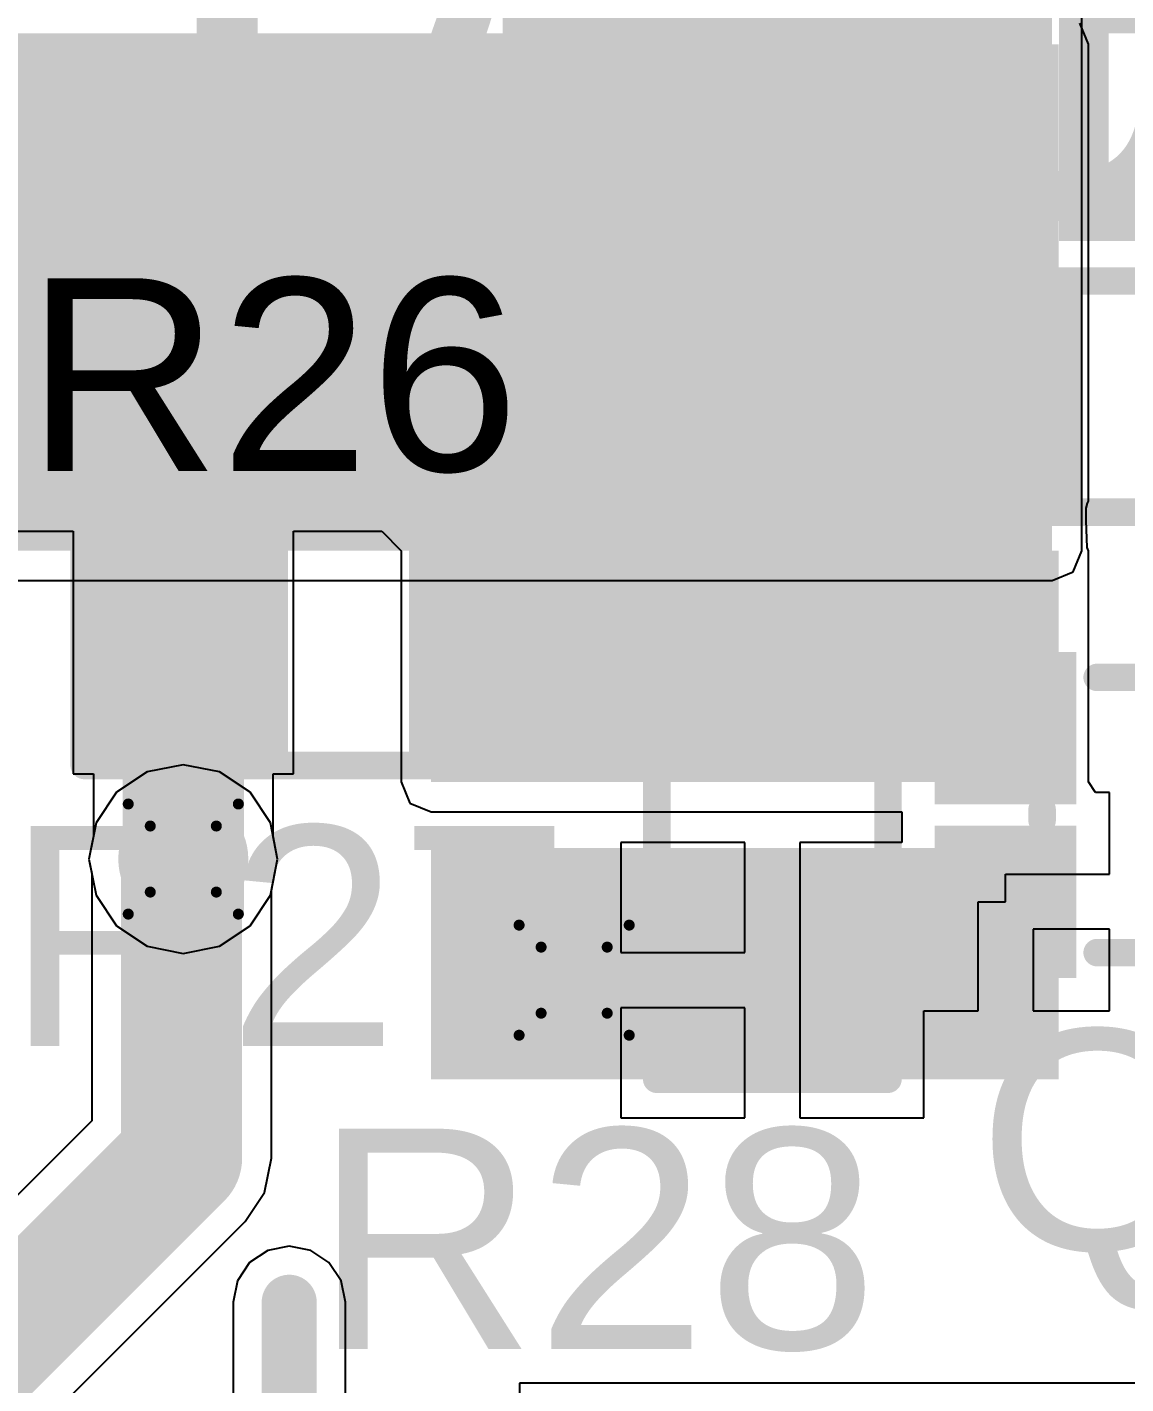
# Model space of a CAD drawing. Header units: inches. Extents: x -0.3 to 9.9, y -0.4 to 5.
# Drawn here: x 0.2836 to 0.4832, y 1.7827 to 2.0291 of the extents above; entities that cross this region are included whole.
import ezdxf

# ---------------------------------------------------------------- set-up
doc = ezdxf.new("R2010")
doc.units = ezdxf.units.IN
doc.header["$MEASUREMENT"] = 0
for name, color, linetype in [('Bottom Layer', 5, 'Continuous'), ('Bottom Solder', 6, 'Continuous'), ('Drill Drawing', 1, 'Continuous'), ('Keep-Out Layer', 6, 'Continuous'), ('Top Layer', 1, 'Continuous'), ('Top Overlay', 2, 'Continuous'), ('Top Paste', 8, 'Continuous'), ('Top Solder', 216, 'Continuous'), ('Via Holes', 16, 'Continuous')]:
    doc.layers.add(name, color=color, linetype=linetype)
doc.styles.add('Arial', font='', dxfattribs={"height": 0.2})
doc.styles.add('Arial_Bold', font='', dxfattribs={"height": 0.2})
doc.styles.get('Arial').set_extended_font_data('Arial')
doc.styles.get('Arial_Bold').set_extended_font_data('Arial', bold=True)

# ---------------------------------------------------------------- blocks, each defined once
blk = doc.blocks.new('SIM7000A_35')
at = {"layer": 'Keep-Out Layer'}
blk.add_lwpolyline([(0.49213, 0.37402, 0.01, 0.01, 0), (0.5315, 0.37402, 0.01, 0.01, 0)], format="xyseb", dxfattribs=at)
blk.add_lwpolyline([(0.529, 0.37402, 0.005, 0.005, 1), (0.534, 0.37402, 0.005, 0.005, 1)], format="xyseb", close=True, dxfattribs=at)
blk = doc.blocks.new('LED_0603_37')
at = {"layer": 'Top Layer'}
for points in [[(-0.03937, 0.01969), (-0.01969, 0.01969), (-0.01969, -0.01969), (-0.03937, -0.01969)], [(0.01969, 0.01969), (0.03937, 0.01969), (0.03937, -0.01969), (0.01969, -0.01969)]]:
    blk.add_hatch(color=1, dxfattribs=at).paths.add_polyline_path(points)
at = {"layer": 'Top Overlay'}
blk.add_hatch(color=2, dxfattribs=at).paths.add_polyline_path([(0.044, -0.026), (0.069, -0.026), (0.069, 0.026), (0.044, 0.026)])
at = {"layer": 'Top Paste'}
for points in [[(-0.03937, 0.01969), (-0.01969, 0.01969), (-0.01969, -0.01969), (-0.03937, -0.01969)], [(0.01969, 0.01969), (0.03937, 0.01969), (0.03937, -0.01969), (0.01969, -0.01969)]]:
    blk.add_hatch(color=8, dxfattribs=at).paths.add_polyline_path(points)
at = {"layer": 'Top Solder'}
for points in [[(-0.04337, 0.02369), (-0.01569, 0.02369), (-0.01569, -0.02369), (-0.04337, -0.02369)], [(0.01569, 0.02369), (0.04337, 0.02369), (0.04337, -0.02369), (0.01569, -0.02369)]]:
    blk.add_hatch(color=216, dxfattribs=at).paths.add_polyline_path(points)
at = {"layer": 'Top Overlay'}
for points in [[(-0.044, 0.024, 0.005, 0.005, 0), (-0.017, 0.024, 0.005, 0.005, 0)], [(-0.044, -0.024, 0.005, 0.005, 0), (-0.044, 0.024, 0.005, 0.005, 0)], [(0.017, 0.024, 0.005, 0.005, 0), (0.044, 0.024, 0.005, 0.005, 0)], [(0.044, -0.024, 0.005, 0.005, 0), (0.044, 0.024, 0.005, 0.005, 0)], [(-0.044, -0.024, 0.005, 0.005, 0), (-0.017, -0.024, 0.005, 0.005, 0)], [(0.017, -0.024, 0.005, 0.005, 0), (0.044, -0.024, 0.005, 0.005, 0)]]:
    blk.add_lwpolyline(points, format="xyseb", dxfattribs=at)
for points in [[(-0.04525, 0.024, 0.0025, 0.0025, 1), (-0.04275, 0.024, 0.0025, 0.0025, 1)], [(-0.04525, 0.024, 0.0025, 0.0025, 1), (-0.04275, 0.024, 0.0025, 0.0025, 1)], [(-0.01825, 0.024, 0.0025, 0.0025, 1), (-0.01575, 0.024, 0.0025, 0.0025, 1)], [(0.01575, 0.024, 0.0025, 0.0025, 1), (0.01825, 0.024, 0.0025, 0.0025, 1)], [(0.04275, 0.024, 0.0025, 0.0025, 1), (0.04525, 0.024, 0.0025, 0.0025, 1)], [(0.04275, 0.024, 0.0025, 0.0025, 1), (0.04525, 0.024, 0.0025, 0.0025, 1)], [(-0.04525, -0.024, 0.0025, 0.0025, 1), (-0.04275, -0.024, 0.0025, 0.0025, 1)], [(-0.04525, -0.024, 0.0025, 0.0025, 1), (-0.04275, -0.024, 0.0025, 0.0025, 1)], [(-0.01825, -0.024, 0.0025, 0.0025, 1), (-0.01575, -0.024, 0.0025, 0.0025, 1)], [(0.01575, -0.024, 0.0025, 0.0025, 1), (0.01825, -0.024, 0.0025, 0.0025, 1)], [(0.04275, -0.024, 0.0025, 0.0025, 1), (0.04525, -0.024, 0.0025, 0.0025, 1)], [(0.04275, -0.024, 0.0025, 0.0025, 1), (0.04525, -0.024, 0.0025, 0.0025, 1)]]:
    blk.add_lwpolyline(points, format="xyseb", close=True, dxfattribs=at)
at = {"layer": 'Top Overlay', "style": 'Arial_Bold'}
blk.add_text('LED4', height=0.045, dxfattribs=at).set_placement((-0.15575, -0.02468))
blk = doc.blocks.new('R___0603_45')
at = {"layer": 'Top Layer'}
for points in [[(-0.015, 0.0175), (-0.015, -0.0175), (-0.045, -0.0175), (-0.045, 0.0175)], [(0.045, 0.0175), (0.045, -0.0175), (0.015, -0.0175), (0.015, 0.0175)]]:
    blk.add_hatch(color=1, dxfattribs=at).paths.add_polyline_path(points)
at = {"layer": 'Top Paste'}
for points in [[(-0.015, 0.0175), (-0.015, -0.0175), (-0.045, -0.0175), (-0.045, 0.0175)], [(0.045, 0.0175), (0.045, -0.0175), (0.015, -0.0175), (0.015, 0.0175)]]:
    blk.add_hatch(color=8, dxfattribs=at).paths.add_polyline_path(points)
at = {"layer": 'Top Solder'}
for points in [[(-0.011, 0.0215), (-0.011, -0.0215), (-0.049, -0.0215), (-0.049, 0.0215)], [(0.049, 0.0215), (0.049, -0.0215), (0.011, -0.0215), (0.011, 0.0215)]]:
    blk.add_hatch(color=216, dxfattribs=at).paths.add_polyline_path(points)
at = {"layer": 'Top Overlay'}
for points in [[(-0.048, 0.021, 0.005, 0.005, 0), (-0.048, -0.021, 0.005, 0.005, 0)], [(0.048, 0.021, 0.005, 0.005, 0), (-0.048, 0.021, 0.005, 0.005, 0)], [(0.048, 0.021, 0.005, 0.005, 0), (0.048, -0.021, 0.005, 0.005, 0)], [(0.048, -0.021, 0.005, 0.005, 0), (-0.048, -0.021, 0.005, 0.005, 0)]]:
    blk.add_lwpolyline(points, format="xyseb", dxfattribs=at)
for points in [[(-0.04925, 0.021, 0.0025, 0.0025, 1), (-0.04675, 0.021, 0.0025, 0.0025, 1)], [(-0.04925, 0.021, 0.0025, 0.0025, 1), (-0.04675, 0.021, 0.0025, 0.0025, 1)], [(0.04675, 0.021, 0.0025, 0.0025, 1), (0.04925, 0.021, 0.0025, 0.0025, 1)], [(0.04675, 0.021, 0.0025, 0.0025, 1), (0.04925, 0.021, 0.0025, 0.0025, 1)], [(-0.04925, -0.021, 0.0025, 0.0025, 1), (-0.04675, -0.021, 0.0025, 0.0025, 1)], [(-0.04925, -0.021, 0.0025, 0.0025, 1), (-0.04675, -0.021, 0.0025, 0.0025, 1)], [(0.04675, -0.021, 0.0025, 0.0025, 1), (0.04925, -0.021, 0.0025, 0.0025, 1)], [(0.04675, -0.021, 0.0025, 0.0025, 1), (0.04925, -0.021, 0.0025, 0.0025, 1)]]:
    blk.add_lwpolyline(points, format="xyseb", close=True, dxfattribs=at)
blk = doc.blocks.new('R___0603_82')
at = {"layer": 'Top Layer'}
for points in [[(-0.015, 0.0175), (-0.015, -0.0175), (-0.045, -0.0175), (-0.045, 0.0175)], [(0.045, 0.0175), (0.045, -0.0175), (0.015, -0.0175), (0.015, 0.0175)]]:
    blk.add_hatch(color=1, dxfattribs=at).paths.add_polyline_path(points)
at = {"layer": 'Top Paste'}
for points in [[(-0.015, 0.0175), (-0.015, -0.0175), (-0.045, -0.0175), (-0.045, 0.0175)], [(0.045, 0.0175), (0.045, -0.0175), (0.015, -0.0175), (0.015, 0.0175)]]:
    blk.add_hatch(color=8, dxfattribs=at).paths.add_polyline_path(points)
at = {"layer": 'Top Solder'}
for points in [[(-0.011, 0.0215), (-0.011, -0.0215), (-0.049, -0.0215), (-0.049, 0.0215)], [(0.049, 0.0215), (0.049, -0.0215), (0.011, -0.0215), (0.011, 0.0215)]]:
    blk.add_hatch(color=216, dxfattribs=at).paths.add_polyline_path(points)
at = {"layer": 'Top Overlay'}
for points in [[(-0.048, -0.021, 0.005, 0.005, 0), (-0.048, 0.021, 0.005, 0.005, 0)], [(0.048, 0.021, 0.005, 0.005, 0), (-0.048, 0.021, 0.005, 0.005, 0)], [(0.048, -0.021, 0.005, 0.005, 0), (0.048, 0.021, 0.005, 0.005, 0)], [(0.048, -0.021, 0.005, 0.005, 0), (-0.048, -0.021, 0.005, 0.005, 0)]]:
    blk.add_lwpolyline(points, format="xyseb", dxfattribs=at)
for points in [[(-0.04925, 0.021, 0.0025, 0.0025, 1), (-0.04675, 0.021, 0.0025, 0.0025, 1)], [(-0.04925, 0.021, 0.0025, 0.0025, 1), (-0.04675, 0.021, 0.0025, 0.0025, 1)], [(0.04675, 0.021, 0.0025, 0.0025, 1), (0.04925, 0.021, 0.0025, 0.0025, 1)], [(0.04675, 0.021, 0.0025, 0.0025, 1), (0.04925, 0.021, 0.0025, 0.0025, 1)], [(-0.04925, -0.021, 0.0025, 0.0025, 1), (-0.04675, -0.021, 0.0025, 0.0025, 1)], [(-0.04925, -0.021, 0.0025, 0.0025, 1), (-0.04675, -0.021, 0.0025, 0.0025, 1)], [(0.04675, -0.021, 0.0025, 0.0025, 1), (0.04925, -0.021, 0.0025, 0.0025, 1)], [(0.04675, -0.021, 0.0025, 0.0025, 1), (0.04925, -0.021, 0.0025, 0.0025, 1)]]:
    blk.add_lwpolyline(points, format="xyseb", close=True, dxfattribs=at)
blk = doc.blocks.new('R___0603_83')
at = {"layer": 'Top Layer'}
for points in [[(-0.015, 0.0175), (-0.015, -0.0175), (-0.045, -0.0175), (-0.045, 0.0175)], [(0.045, 0.0175), (0.045, -0.0175), (0.015, -0.0175), (0.015, 0.0175)]]:
    blk.add_hatch(color=1, dxfattribs=at).paths.add_polyline_path(points)
at = {"layer": 'Top Paste'}
for points in [[(-0.015, 0.0175), (-0.015, -0.0175), (-0.045, -0.0175), (-0.045, 0.0175)], [(0.045, 0.0175), (0.045, -0.0175), (0.015, -0.0175), (0.015, 0.0175)]]:
    blk.add_hatch(color=8, dxfattribs=at).paths.add_polyline_path(points)
at = {"layer": 'Top Solder'}
for points in [[(-0.011, 0.0215), (-0.011, -0.0215), (-0.049, -0.0215), (-0.049, 0.0215)], [(0.049, 0.0215), (0.049, -0.0215), (0.011, -0.0215), (0.011, 0.0215)]]:
    blk.add_hatch(color=216, dxfattribs=at).paths.add_polyline_path(points)
at = {"layer": 'Top Overlay'}
for points in [[(0.048, 0.021, 0.005, 0.005, 0), (-0.048, 0.021, 0.005, 0.005, 0)], [(-0.048, 0.021, 0.005, 0.005, 0), (-0.048, -0.021, 0.005, 0.005, 0)], [(0.048, 0.021, 0.005, 0.005, 0), (0.048, -0.021, 0.005, 0.005, 0)], [(0.048, -0.021, 0.005, 0.005, 0), (-0.048, -0.021, 0.005, 0.005, 0)]]:
    blk.add_lwpolyline(points, format="xyseb", dxfattribs=at)
for points in [[(-0.04925, 0.021, 0.0025, 0.0025, 1), (-0.04675, 0.021, 0.0025, 0.0025, 1)], [(-0.04925, 0.021, 0.0025, 0.0025, 1), (-0.04675, 0.021, 0.0025, 0.0025, 1)], [(0.04675, 0.021, 0.0025, 0.0025, 1), (0.04925, 0.021, 0.0025, 0.0025, 1)], [(0.04675, 0.021, 0.0025, 0.0025, 1), (0.04925, 0.021, 0.0025, 0.0025, 1)], [(-0.04925, -0.021, 0.0025, 0.0025, 1), (-0.04675, -0.021, 0.0025, 0.0025, 1)], [(-0.04925, -0.021, 0.0025, 0.0025, 1), (-0.04675, -0.021, 0.0025, 0.0025, 1)], [(0.04675, -0.021, 0.0025, 0.0025, 1), (0.04925, -0.021, 0.0025, 0.0025, 1)], [(0.04675, -0.021, 0.0025, 0.0025, 1), (0.04925, -0.021, 0.0025, 0.0025, 1)]]:
    blk.add_lwpolyline(points, format="xyseb", close=True, dxfattribs=at)
blk = doc.blocks.new('SOT_723_107')
at = {"layer": 'Top Layer'}
for points in [[(-0.00984, 0.0315), (0.00984, 0.0315), (0.00984, 0.01378), (-0.00984, 0.01378)], [(-0.02559, -0.01378), (-0.00591, -0.01378), (-0.00591, -0.0315), (-0.02559, -0.0315)], [(0.00591, -0.01378), (0.02559, -0.01378), (0.02559, -0.0315), (0.00591, -0.0315)]]:
    blk.add_hatch(color=1, dxfattribs=at).paths.add_polyline_path(points)
at = {"layer": 'Top Paste'}
for points in [[(-0.00984, 0.0315), (0.00984, 0.0315), (0.00984, 0.01378), (-0.00984, 0.01378)], [(-0.02559, -0.01378), (-0.00591, -0.01378), (-0.00591, -0.0315), (-0.02559, -0.0315)], [(0.00591, -0.01378), (0.02559, -0.01378), (0.02559, -0.0315), (0.00591, -0.0315)]]:
    blk.add_hatch(color=8, dxfattribs=at).paths.add_polyline_path(points)
at = {"layer": 'Top Solder'}
for points in [[(-0.01384, 0.0355), (0.01384, 0.0355), (0.01384, 0.00978), (-0.01384, 0.00978)], [(-0.02959, -0.00978), (-0.00191, -0.00978), (-0.00191, -0.0355), (-0.02959, -0.0355)], [(0.00191, -0.00978), (0.02959, -0.00978), (0.02959, -0.0355), (0.00191, -0.0355)]]:
    blk.add_hatch(color=216, dxfattribs=at).paths.add_polyline_path(points)
at = {"layer": 'Top Overlay'}
for points in [[(-0.025, -0.006, 0.005, 0.005, 0), (-0.025, 0.025, 0.005, 0.005, 0)], [(-0.015, 0.025, 0.005, 0.005, 0), (-0.025, 0.025, 0.005, 0.005, 0)], [(-0.025, -0.006, 0.005, 0.005, 0), (-0.025, 0.025, 0.005, 0.005, 0)], [(-0.015, 0.025, 0.005, 0.005, 0), (-0.025, 0.025, 0.005, 0.005, 0)], [(0.025, 0.025, 0.005, 0.005, 0), (0.015, 0.025, 0.005, 0.005, 0)], [(0.025, -0.006, 0.005, 0.005, 0), (0.025, 0.025, 0.005, 0.005, 0)], [(-0.037, -0.026, 0.005, 0.005, 0), (-0.037, -0.016, 0.005, 0.005, 0)], [(-0.032, -0.021, 0.005, 0.005, 0), (-0.037, -0.016, 0.005, 0.005, 0)], [(0.001, -0.016, 0.005, 0.005, 0), (-0.001, -0.016, 0.005, 0.005, 0)], [(-0.037, -0.026, 0.005, 0.005, 0), (-0.032, -0.021, 0.005, 0.005, 0)]]:
    blk.add_lwpolyline(points, format="xyseb", dxfattribs=at)
for points in [[(-0.02625, 0.025, 0.0025, 0.0025, 1), (-0.02375, 0.025, 0.0025, 0.0025, 1)], [(-0.02625, 0.025, 0.0025, 0.0025, 1), (-0.02375, 0.025, 0.0025, 0.0025, 1)], [(-0.02625, 0.025, 0.0025, 0.0025, 1), (-0.02375, 0.025, 0.0025, 0.0025, 1)], [(-0.02625, 0.025, 0.0025, 0.0025, 1), (-0.02375, 0.025, 0.0025, 0.0025, 1)], [(-0.01625, 0.025, 0.0025, 0.0025, 1), (-0.01375, 0.025, 0.0025, 0.0025, 1)], [(-0.01625, 0.025, 0.0025, 0.0025, 1), (-0.01375, 0.025, 0.0025, 0.0025, 1)], [(0.01375, 0.025, 0.0025, 0.0025, 1), (0.01625, 0.025, 0.0025, 0.0025, 1)], [(0.02375, 0.025, 0.0025, 0.0025, 1), (0.02625, 0.025, 0.0025, 0.0025, 1)], [(0.02375, 0.025, 0.0025, 0.0025, 1), (0.02625, 0.025, 0.0025, 0.0025, 1)], [(-0.02625, -0.006, 0.0025, 0.0025, 1), (-0.02375, -0.006, 0.0025, 0.0025, 1)], [(-0.02625, -0.006, 0.0025, 0.0025, 1), (-0.02375, -0.006, 0.0025, 0.0025, 1)], [(0.02375, -0.006, 0.0025, 0.0025, 1), (0.02625, -0.006, 0.0025, 0.0025, 1)], [(-0.03825, -0.016, 0.0025, 0.0025, 1), (-0.03575, -0.016, 0.0025, 0.0025, 1)], [(-0.03825, -0.016, 0.0025, 0.0025, 1), (-0.03575, -0.016, 0.0025, 0.0025, 1)], [(-0.00225, -0.016, 0.0025, 0.0025, 1), (0.00025, -0.016, 0.0025, 0.0025, 1)], [(-0.00025, -0.016, 0.0025, 0.0025, 1), (0.00225, -0.016, 0.0025, 0.0025, 1)], [(-0.03325, -0.021, 0.0025, 0.0025, 1), (-0.03075, -0.021, 0.0025, 0.0025, 1)], [(-0.03325, -0.021, 0.0025, 0.0025, 1), (-0.03075, -0.021, 0.0025, 0.0025, 1)], [(-0.03825, -0.026, 0.0025, 0.0025, 1), (-0.03575, -0.026, 0.0025, 0.0025, 1)], [(-0.03825, -0.026, 0.0025, 0.0025, 1), (-0.03575, -0.026, 0.0025, 0.0025, 1)]]:
    blk.add_lwpolyline(points, format="xyseb", close=True, dxfattribs=at)

msp = doc.modelspace()

# ---------------------------------------------------------------- hatches: boundary and pattern name
at = {"layer": 'Bottom Layer'}
for points in [[(0.374, 1.96895), (0.46982, 1.96895), (0.46982, 2.37), (0.374, 2.37)], [(0.229, 1.934), (0.46982, 1.934), (0.46982, 2.028), (0.229, 2.028)]]:
    msp.add_hatch(color=5, dxfattribs=at).paths.add_polyline_path(points)
h = msp.add_hatch(color=5, dxfattribs=at)
edge = h.paths.add_edge_path()
edge.add_arc((0.312, 1.878), 0.01181, 0, 360)
h = msp.add_hatch(color=5, dxfattribs=at)
edge = h.paths.add_edge_path()
edge.add_arc((0.383, 1.856), 0.01181, 0, 360)
at = {"layer": 'Bottom Solder'}
h = msp.add_hatch(color=6, dxfattribs=at)
edge = h.paths.add_edge_path()
edge.add_arc((0.312, 1.878), 0.00591, 0, 360)
h = msp.add_hatch(color=6, dxfattribs=at)
edge = h.paths.add_edge_path()
edge.add_arc((0.383, 1.856), 0.00591, 0, 360)
at = {"layer": 'Top Layer'}
for points in [[(0.37, 1.98), (0.421, 1.98), (0.421, 2.178), (0.37, 2.178)], [(0.21, 1.943), (0.471, 1.943), (0.471, 2.026), (0.21, 2.026)], [(0.357, 1.892), (0.471, 1.892), (0.471, 1.934), (0.357, 1.934)], [(0.357, 1.838), (0.471, 1.838), (0.471, 1.88), (0.357, 1.88)]]:
    msp.add_hatch(color=1, dxfattribs=at).paths.add_polyline_path(points)
h = msp.add_hatch(color=1, dxfattribs=at)
edge = h.paths.add_edge_path()
edge.add_arc((0.312, 1.878), 0.01181, 0, 360)
h = msp.add_hatch(color=1, dxfattribs=at)
edge = h.paths.add_edge_path()
edge.add_arc((0.383, 1.856), 0.01181, 0, 360)
at = {"layer": 'Top Solder'}
h = msp.add_hatch(color=216, dxfattribs=at)
edge = h.paths.add_edge_path()
edge.add_arc((0.312, 1.878), 0.00591, 0, 360)
h = msp.add_hatch(color=216, dxfattribs=at)
edge = h.paths.add_edge_path()
edge.add_arc((0.383, 1.856), 0.00591, 0, 360)
at = {"layer": 'Via Holes'}
h = msp.add_hatch(color=7, dxfattribs=at)
edge = h.paths.add_edge_path()
edge.add_arc((0.312, 1.878), 0.00591, 0, 360)
h = msp.add_hatch(color=7, dxfattribs=at)
edge = h.paths.add_edge_path()
edge.add_arc((0.383, 1.856), 0.00591, 0, 360)

# ---------------------------------------------------------------- linework, layer by layer
at = {"layer": 'Bottom Layer'}
for p, q in [((0.47523, 2.028), (0.47523, 2.28159)), ((0.47523, 1.934), (0.47523, 2.028)), ((0.47365, 1.93017), (0.47523, 1.934)), ((0.46982, 1.92859), (0.47365, 1.93017)), ((0.24141, 1.92859), (0.46982, 1.92859)), ((0.30544, 1.89384), (0.29988, 1.89012)), ((0.312, 1.89514), (0.30544, 1.89384)), ((0.31856, 1.89384), (0.312, 1.89514)), ((0.32412, 1.89012), (0.31856, 1.89384)), ((0.29988, 1.89012), (0.29616, 1.88456)), ((0.32784, 1.88456), (0.32412, 1.89012)), ((0.29616, 1.88456), (0.29486, 1.878)), ((0.32914, 1.878), (0.32784, 1.88456)), ((0.29486, 1.878), (0.29538, 1.8754)), ((0.328, 1.87228), (0.32914, 1.878)), ((0.29538, 1.8754), (0.29538, 1.83045)), ((0.328, 1.82369), (0.328, 1.87228)), ((0.29538, 1.83045), (0.26524, 1.80031)), ((0.32676, 1.81745), (0.328, 1.82369)), ((0.32323, 1.81215), (0.32676, 1.81745)), ((0.28438, 1.77331), (0.32323, 1.81215)), ((0.32735, 1.8069), (0.32404, 1.80469)), ((0.33125, 1.80768), (0.32735, 1.8069)), ((0.33515, 1.8069), (0.33125, 1.80768)), ((0.33846, 1.80469), (0.33515, 1.8069)), ((0.32404, 1.80469), (0.32183, 1.80139)), ((0.34067, 1.80139), (0.33846, 1.80469)), ((0.32183, 1.80139), (0.32105, 1.79748)), ((0.34144, 1.79748), (0.34067, 1.80139)), ((0.32105, 1.79748), (0.32105, 1.76831)), ((0.34144, 1.75811), (0.34144, 1.79748))]:
    msp.add_line(p, q, dxfattribs=at)
for points in [[(0.31169, 1.87769, 0.022, 0.022, 0), (0.312, 1.878, 0.022, 0.022, 0)], [(0.31169, 1.82369, 0.022, 0.022, 0), (0.31169, 1.87769, 0.022, 0.022, 0)], [(0.272, 1.784, 0.022, 0.022, 0), (0.31169, 1.82369, 0.022, 0.022, 0)]]:
    msp.add_lwpolyline(points, format="xyseb", dxfattribs=at)
for points in [[(0.30619, 1.87769, 0.011, 0.011, 1), (0.31719, 1.87769, 0.011, 0.011, 1)], [(0.30619, 1.87769, 0.011, 0.011, 1), (0.31719, 1.87769, 0.011, 0.011, 1)], [(0.3065, 1.878, 0.011, 0.011, 1), (0.3175, 1.878, 0.011, 0.011, 1)], [(0.30619, 1.82369, 0.011, 0.011, 1), (0.31719, 1.82369, 0.011, 0.011, 1)], [(0.30619, 1.82369, 0.011, 0.011, 1), (0.31719, 1.82369, 0.011, 0.011, 1)]]:
    msp.add_lwpolyline(points, format="xyseb", close=True, dxfattribs=at)
at = {"layer": 'Drill Drawing'}
for points in [[(0.302, 1.888, 0.002, 0.002, 0), (0.322, 1.888, 0.002, 0.002, 0)], [(0.302, 1.868, 0.002, 0.002, 0), (0.302, 1.888, 0.002, 0.002, 0)], [(0.322, 1.868, 0.002, 0.002, 0), (0.322, 1.888, 0.002, 0.002, 0)], [(0.306, 1.884, 0.002, 0.002, 0), (0.318, 1.884, 0.002, 0.002, 0)], [(0.306, 1.872, 0.002, 0.002, 0), (0.306, 1.884, 0.002, 0.002, 0)], [(0.318, 1.872, 0.002, 0.002, 0), (0.318, 1.884, 0.002, 0.002, 0)], [(0.306, 1.872, 0.002, 0.002, 0), (0.318, 1.872, 0.002, 0.002, 0)], [(0.302, 1.868, 0.002, 0.002, 0), (0.322, 1.868, 0.002, 0.002, 0)], [(0.373, 1.866, 0.002, 0.002, 0), (0.393, 1.866, 0.002, 0.002, 0)], [(0.373, 1.846, 0.002, 0.002, 0), (0.373, 1.866, 0.002, 0.002, 0)], [(0.393, 1.846, 0.002, 0.002, 0), (0.393, 1.866, 0.002, 0.002, 0)], [(0.377, 1.862, 0.002, 0.002, 0), (0.389, 1.862, 0.002, 0.002, 0)], [(0.377, 1.85, 0.002, 0.002, 0), (0.377, 1.862, 0.002, 0.002, 0)], [(0.389, 1.85, 0.002, 0.002, 0), (0.389, 1.862, 0.002, 0.002, 0)], [(0.377, 1.85, 0.002, 0.002, 0), (0.389, 1.85, 0.002, 0.002, 0)], [(0.373, 1.846, 0.002, 0.002, 0), (0.393, 1.846, 0.002, 0.002, 0)]]:
    msp.add_lwpolyline(points, format="xyseb", dxfattribs=at)
for points in [[(0.3015, 1.888, 0.001, 0.001, 1), (0.3025, 1.888, 0.001, 0.001, 1)], [(0.3015, 1.888, 0.001, 0.001, 1), (0.3025, 1.888, 0.001, 0.001, 1)], [(0.3215, 1.888, 0.001, 0.001, 1), (0.3225, 1.888, 0.001, 0.001, 1)], [(0.3215, 1.888, 0.001, 0.001, 1), (0.3225, 1.888, 0.001, 0.001, 1)], [(0.3055, 1.884, 0.001, 0.001, 1), (0.3065, 1.884, 0.001, 0.001, 1)], [(0.3055, 1.884, 0.001, 0.001, 1), (0.3065, 1.884, 0.001, 0.001, 1)], [(0.3175, 1.884, 0.001, 0.001, 1), (0.3185, 1.884, 0.001, 0.001, 1)], [(0.3175, 1.884, 0.001, 0.001, 1), (0.3185, 1.884, 0.001, 0.001, 1)], [(0.3055, 1.872, 0.001, 0.001, 1), (0.3065, 1.872, 0.001, 0.001, 1)], [(0.3055, 1.872, 0.001, 0.001, 1), (0.3065, 1.872, 0.001, 0.001, 1)], [(0.3175, 1.872, 0.001, 0.001, 1), (0.3185, 1.872, 0.001, 0.001, 1)], [(0.3175, 1.872, 0.001, 0.001, 1), (0.3185, 1.872, 0.001, 0.001, 1)], [(0.3015, 1.868, 0.001, 0.001, 1), (0.3025, 1.868, 0.001, 0.001, 1)], [(0.3015, 1.868, 0.001, 0.001, 1), (0.3025, 1.868, 0.001, 0.001, 1)], [(0.3215, 1.868, 0.001, 0.001, 1), (0.3225, 1.868, 0.001, 0.001, 1)], [(0.3215, 1.868, 0.001, 0.001, 1), (0.3225, 1.868, 0.001, 0.001, 1)], [(0.3725, 1.866, 0.001, 0.001, 1), (0.3735, 1.866, 0.001, 0.001, 1)], [(0.3725, 1.866, 0.001, 0.001, 1), (0.3735, 1.866, 0.001, 0.001, 1)], [(0.3925, 1.866, 0.001, 0.001, 1), (0.3935, 1.866, 0.001, 0.001, 1)], [(0.3925, 1.866, 0.001, 0.001, 1), (0.3935, 1.866, 0.001, 0.001, 1)], [(0.3765, 1.862, 0.001, 0.001, 1), (0.3775, 1.862, 0.001, 0.001, 1)], [(0.3765, 1.862, 0.001, 0.001, 1), (0.3775, 1.862, 0.001, 0.001, 1)], [(0.3885, 1.862, 0.001, 0.001, 1), (0.3895, 1.862, 0.001, 0.001, 1)], [(0.3885, 1.862, 0.001, 0.001, 1), (0.3895, 1.862, 0.001, 0.001, 1)], [(0.3765, 1.85, 0.001, 0.001, 1), (0.3775, 1.85, 0.001, 0.001, 1)], [(0.3765, 1.85, 0.001, 0.001, 1), (0.3775, 1.85, 0.001, 0.001, 1)], [(0.3885, 1.85, 0.001, 0.001, 1), (0.3895, 1.85, 0.001, 0.001, 1)], [(0.3885, 1.85, 0.001, 0.001, 1), (0.3895, 1.85, 0.001, 0.001, 1)], [(0.3725, 1.846, 0.001, 0.001, 1), (0.3735, 1.846, 0.001, 0.001, 1)], [(0.3725, 1.846, 0.001, 0.001, 1), (0.3735, 1.846, 0.001, 0.001, 1)], [(0.3925, 1.846, 0.001, 0.001, 1), (0.3935, 1.846, 0.001, 0.001, 1)], [(0.3925, 1.846, 0.001, 0.001, 1), (0.3935, 1.846, 0.001, 0.001, 1)]]:
    msp.add_lwpolyline(points, format="xyseb", close=True, dxfattribs=at)
at = {"layer": 'Top Layer'}
for p, q in [((0.47641, 2.026), (0.47483, 2.02983)), ((0.47641, 1.943), (0.47641, 2.026)), ((0.476, 1.94176), (0.47626, 1.94264)), ((0.47626, 1.94264), (0.47641, 1.943)), ((0.476, 1.9395), (0.476, 1.94176)), ((0.27741, 1.93759), (0.292, 1.93759)), ((0.292, 1.93759), (0.292, 1.8935)), ((0.332, 1.8935), (0.332, 1.93759)), ((0.332, 1.93759), (0.34806, 1.93759)), ((0.34806, 1.93759), (0.35159, 1.934)), ((0.47617, 1.93457), (0.476, 1.9395)), ((0.476, 1.9395), (0.476, 1.9395)), ((0.35159, 1.934), (0.35159, 1.892)), ((0.47641, 1.934), (0.47617, 1.93457)), ((0.47641, 1.892), (0.47641, 1.934)), ((0.292, 1.8935), (0.29569, 1.8935)), ((0.29569, 1.8935), (0.29569, 1.88216)), ((0.32831, 1.88216), (0.32831, 1.8935)), ((0.32831, 1.8935), (0.332, 1.8935)), ((0.35159, 1.892), (0.35317, 1.88817)), ((0.47769, 1.89009), (0.47641, 1.892)), ((0.35317, 1.88817), (0.357, 1.88659)), ((0.48022, 1.89009), (0.47769, 1.89009)), ((0.48022, 1.87525), (0.48022, 1.89009)), ((0.357, 1.88659), (0.4425, 1.88659)), ((0.4425, 1.88659), (0.4425, 1.881)), ((0.29569, 1.88216), (0.29486, 1.878)), ((0.32914, 1.878), (0.32831, 1.88216)), ((0.414, 1.881), (0.3915, 1.881)), ((0.3915, 1.881), (0.3915, 1.861)), ((0.414, 1.861), (0.414, 1.881)), ((0.4425, 1.881), (0.424, 1.881)), ((0.424, 1.881), (0.424, 1.856)), ((0.29486, 1.878), (0.29616, 1.87144)), ((0.32784, 1.87144), (0.32914, 1.878)), ((0.46136, 1.87025), (0.46136, 1.87525)), ((0.46136, 1.87525), (0.48022, 1.87525)), ((0.29616, 1.87144), (0.29988, 1.86588)), ((0.32412, 1.86588), (0.32784, 1.87144)), ((0.45636, 1.85041), (0.45636, 1.87025)), ((0.45636, 1.87025), (0.46136, 1.87025)), ((0.29988, 1.86588), (0.30544, 1.86216)), ((0.31856, 1.86216), (0.32412, 1.86588)), ((0.48022, 1.86525), (0.46636, 1.86525)), ((0.46636, 1.86525), (0.46636, 1.85041)), ((0.48022, 1.85041), (0.48022, 1.86525)), ((0.30544, 1.86216), (0.312, 1.86086)), ((0.312, 1.86086), (0.31856, 1.86216)), ((0.3915, 1.861), (0.414, 1.861)), ((0.424, 1.856), (0.424, 1.831)), ((0.414, 1.851), (0.3915, 1.851)), ((0.3915, 1.851), (0.3915, 1.831)), ((0.414, 1.831), (0.414, 1.851)), ((0.4465, 1.831), (0.4465, 1.85041)), ((0.4465, 1.85041), (0.45636, 1.85041)), ((0.46636, 1.85041), (0.48022, 1.85041)), ((0.3915, 1.831), (0.414, 1.831)), ((0.424, 1.831), (0.4465, 1.831)), ((0.32735, 1.8069), (0.32404, 1.80469)), ((0.33125, 1.80768), (0.32735, 1.8069)), ((0.33515, 1.8069), (0.33125, 1.80768)), ((0.33846, 1.80469), (0.33515, 1.8069)), ((0.32404, 1.80469), (0.32183, 1.80139)), ((0.34067, 1.80139), (0.33846, 1.80469)), ((0.32183, 1.80139), (0.32105, 1.79748)), ((0.34144, 1.79748), (0.34067, 1.80139)), ((0.32105, 1.79748), (0.32105, 1.76831)), ((0.34144, 1.75811), (0.34144, 1.79748)), ((0.40747, 1.7828), (0.3731, 1.7828)), ((0.3731, 1.7828), (0.3731, 1.69406)), ((0.40751, 1.7828), (0.40747, 1.7828)), ((0.41247, 1.7828), (0.40751, 1.7828)), ((0.41251, 1.7828), (0.41247, 1.7828)), ((0.44684, 1.7828), (0.41251, 1.7828)), ((0.44688, 1.7828), (0.44684, 1.7828)), ((0.45184, 1.7828), (0.44688, 1.7828)), ((0.45188, 1.7828), (0.45184, 1.7828)), ((0.48621, 1.7828), (0.45188, 1.7828))]:
    msp.add_line(p, q, dxfattribs=at)
for points in [[(0.392, 2.0135, 0.025, 0.025, 0), (0.392, 2.126, 0.025, 0.025, 0)], [(0.392, 2.0135, 0.025, 0.025, 0), (0.40764, 1.99786, 0.025, 0.025, 0)], [(0.40764, 1.99786, 0.025, 0.025, 0), (0.42314, 1.99786, 0.025, 0.025, 0)], [(0.4535, 1.9615, 0.025, 0.025, 0), (0.4535, 1.9985, 0.025, 0.025, 0)], [(0.4535, 1.9615, 0.025, 0.025, 0), (0.456, 1.959, 0.025, 0.025, 0)], [(0.312, 1.878, 0.022, 0.022, 0), (0.312, 1.916, 0.022, 0.022, 0)]]:
    msp.add_lwpolyline(points, format="xyseb", dxfattribs=at)
for points in [[(0.38575, 2.0135, 0.0125, 0.0125, 1), (0.39825, 2.0135, 0.0125, 0.0125, 1)], [(0.38575, 2.0135, 0.0125, 0.0125, 1), (0.39825, 2.0135, 0.0125, 0.0125, 1)], [(0.40139, 1.99786, 0.0125, 0.0125, 1), (0.41389, 1.99786, 0.0125, 0.0125, 1)], [(0.40139, 1.99786, 0.0125, 0.0125, 1), (0.41389, 1.99786, 0.0125, 0.0125, 1)], [(0.41689, 1.99786, 0.0125, 0.0125, 1), (0.42939, 1.99786, 0.0125, 0.0125, 1)], [(0.44725, 1.9985, 0.0125, 0.0125, 1), (0.45975, 1.9985, 0.0125, 0.0125, 1)], [(0.44725, 1.9615, 0.0125, 0.0125, 1), (0.45975, 1.9615, 0.0125, 0.0125, 1)], [(0.44725, 1.9615, 0.0125, 0.0125, 1), (0.45975, 1.9615, 0.0125, 0.0125, 1)], [(0.44975, 1.959, 0.0125, 0.0125, 1), (0.46225, 1.959, 0.0125, 0.0125, 1)], [(0.3065, 1.916, 0.011, 0.011, 1), (0.3175, 1.916, 0.011, 0.011, 1)], [(0.3065, 1.878, 0.011, 0.011, 1), (0.3175, 1.878, 0.011, 0.011, 1)]]:
    msp.add_lwpolyline(points, format="xyseb", close=True, dxfattribs=at)
at = {"layer": 'Top Overlay'}
for points in [[(0.38147, 1.96847, 0.006, 0.006, 0), (0.393, 1.98, 0.006, 0.006, 0)], [(0.393, 1.98, 0.006, 0.006, 0), (0.433, 1.98, 0.006, 0.006, 0)]]:
    msp.add_lwpolyline(points, format="xyseb", dxfattribs=at)
for points in [[(0.3915, 1.98, 0.003, 0.003, 1), (0.3945, 1.98, 0.003, 0.003, 1)], [(0.3915, 1.98, 0.003, 0.003, 1), (0.3945, 1.98, 0.003, 0.003, 1)], [(0.4315, 1.98, 0.003, 0.003, 1), (0.4345, 1.98, 0.003, 0.003, 1)], [(0.37997, 1.96847, 0.003, 0.003, 1), (0.38297, 1.96847, 0.003, 0.003, 1)]]:
    msp.add_lwpolyline(points, format="xyseb", close=True, dxfattribs=at)

# ---------------------------------------------------------------- block references
msp.add_blockref('LED_0603_37', (0.54229, 2.01495))
for name, p, rotation in [('R___0603_45', (0.486, 1.962), 180), ('R___0603_83', (0.342, 1.916), 180), ('R___0603_82', (0.419, 1.886), 270), ('SOT_723_107', (0.484, 1.886), 270), ('SIM7000A_35', (0.70526, 1.26599), 90)]:
    msp.add_blockref(name, p, dxfattribs=dict(rotation=rotation))

# ---------------------------------------------------------------- texts
at = {"layer": 'Top Overlay', "style": 'Arial_Bold'}
msp.add_text('STATUS', height=0.055, rotation=360, dxfattribs=at).set_placement((0.24526, 1.99464))
at = {"layer": 'Top Overlay', "style": 'Arial'}
for s, height, p in [('R26', 0.035, (0.28335, 1.94851)), ('R27', 0.04, (0.27968, 1.84401)), ('Q1', 0.04, (0.45634, 1.80701)), ('R28', 0.04, (0.33568, 1.78901))]:
    msp.add_text(s, height=height, dxfattribs=at).set_placement(p)

doc.saveas('drawing.dxf')
